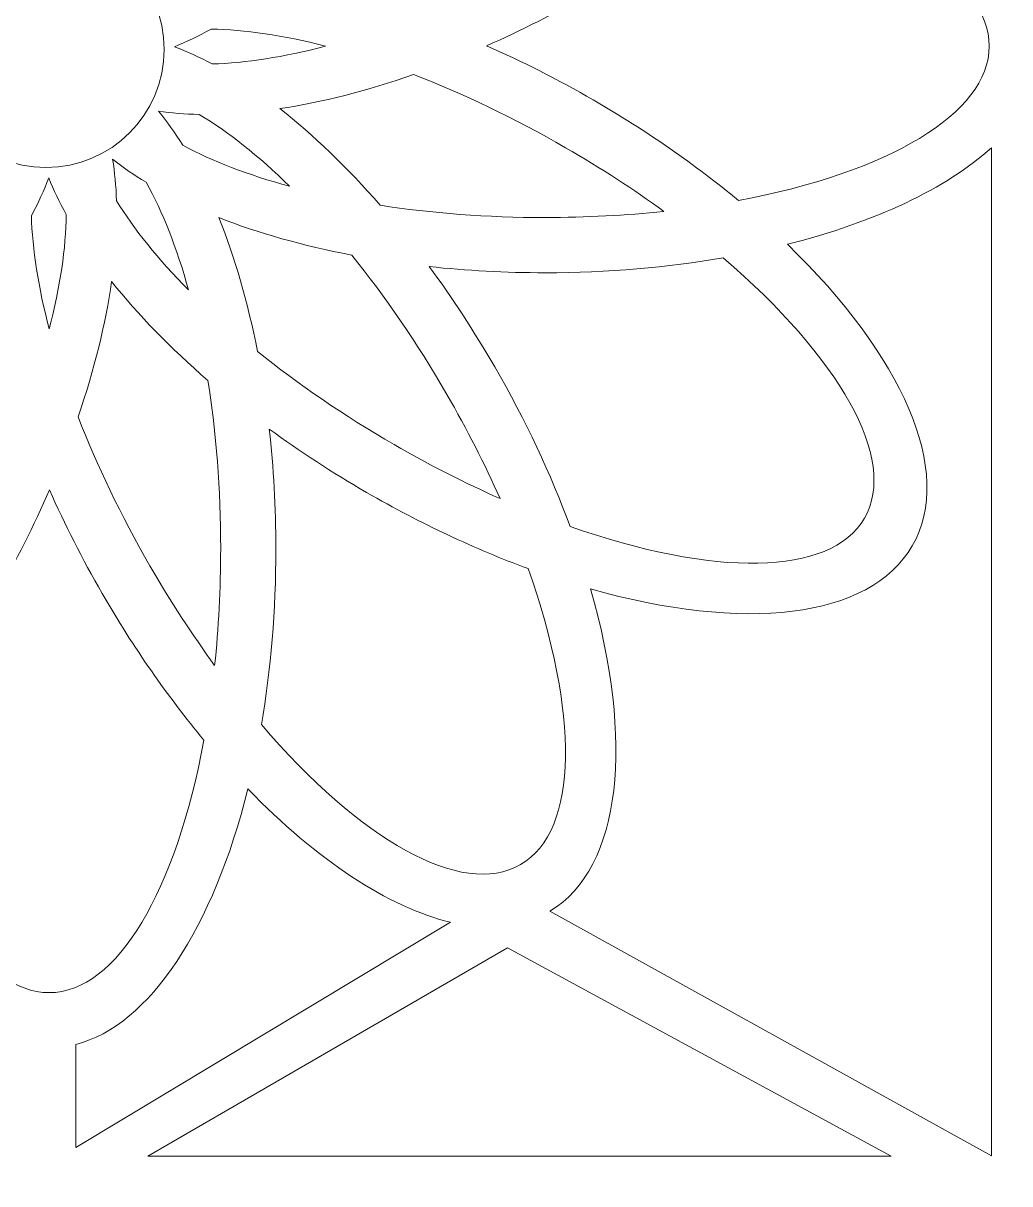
# Model space of a CAD drawing. Header units: centimetres. Extents: x -9.9 to 7.5, y -9.5 to 6.6.
# Drawn here: x -5.761 to -3.492, y -4.188 to -1.519 of the extents above; entities that cross this region are included whole.
import ezdxf

# ---------------------------------------------------------------- set-up
doc = ezdxf.new("R2010")
doc.units = ezdxf.units.CM
doc.header["$MEASUREMENT"] = 0
doc.layers.add('layer 1', color=7, linetype='Continuous')

msp = doc.modelspace()

# ---------------------------------------------------------------- linework, layer by layer
at = {"layer": 'layer 1', "color": 177, "lineweight": 9}
for points, knots in [([(-9.86086, -9.47414), (-9.86086, -9.47414), (-9.86086, 6.55374), (-9.86086, 6.55374), (-9.86086, 6.55374), (-9.86086, 6.55374), (-1.55598, 6.55374), (-1.55598, 6.55374), (-1.55598, 6.55374), (-1.55598, 6.55374), (-1.55598, -9.47414), (-1.55598, -9.47414), (-1.55598, -9.47414), (-1.55598, -9.47414), (-9.86086, -9.47414), (-9.86086, -9.47414)], [0, 0, 0, 0, 0.2, 0.2, 0.2, 0.2, 0.4, 0.4, 0.4, 0.4, 0.6, 0.6, 0.6, 0.6, 1, 1, 1, 1]), ([(-4.11998, -1.21563), (-4.21904, -1.29826), (-4.33243, -1.37768), (-4.45725, -1.44975), (-4.45725, -1.44975), (-4.53674, -1.49564), (-4.6165, -1.536), (-4.69522, -1.57078), (-4.69522, -1.57078), (-4.61405, -1.6063), (-4.53173, -1.6478), (-4.44969, -1.69516), (-4.44969, -1.69516), (-4.32628, -1.76641), (-4.21405, -1.84485), (-4.11579, -1.92647), (-4.11579, -1.92647), (-3.77448, -1.86265), (-3.53903, -1.72764), (-3.53903, -1.57144), (-3.53903, -1.57144), (-3.53903, -1.4146), (-3.77641, -1.27912), (-4.11998, -1.21563)], [0, 0, 0, 0, 0.1428571, 0.1428571, 0.1428571, 0.1428571, 0.2857143, 0.2857143, 0.2857143, 0.2857143, 0.4285714, 0.4285714, 0.4285714, 0.4285714, 0.5714286, 0.5714286, 0.5714286, 0.5714286, 0.7142857, 0.7142857, 0.7142857, 0.7142857, 1, 1, 1, 1]), ([(-5.98014, -1.57899), (-5.98014, -1.42895), (-5.85846, -1.30727), (-5.70842, -1.30727), (-5.70842, -1.30727), (-5.55838, -1.30727), (-5.4367, -1.42895), (-5.4367, -1.57899), (-5.4367, -1.57899), (-5.4367, -1.72903), (-5.55838, -1.85071), (-5.70842, -1.85071), (-5.70842, -1.85071), (-5.85846, -1.85071), (-5.98014, -1.72903), (-5.98014, -1.57899)], [0, 0, 0, 0, 0.2, 0.2, 0.2, 0.2, 0.4, 0.4, 0.4, 0.4, 0.6, 0.6, 0.6, 0.6, 1, 1, 1, 1]), ([(-5.32868, -1.53235), (-5.35728, -1.54813), (-5.38546, -1.56163), (-5.41305, -1.57268), (-5.41305, -1.57268), (-5.38464, -1.58333), (-5.35557, -1.59662), (-5.32603, -1.61241), (-5.32603, -1.61241), (-5.2493, -1.6105), (-5.16116, -1.59664), (-5.0657, -1.57147), (-5.0657, -1.57147), (-5.16251, -1.54645), (-5.25161, -1.53319), (-5.32868, -1.53235)], [0, 0, 0, 0, 0.2, 0.2, 0.2, 0.2, 0.4, 0.4, 0.4, 0.4, 0.6, 0.6, 0.6, 0.6, 1, 1, 1, 1]), ([(-4.86287, -1.63704), (-4.97058, -1.67453), (-5.07437, -1.70069), (-5.1706, -1.71519), (-5.1706, -1.71519), (-5.09342, -1.77567), (-5.01537, -1.85053), (-4.93958, -1.93756), (-4.93958, -1.93756), (-4.82229, -1.9557), (-4.69429, -1.96569), (-4.56025, -1.96569), (-4.56025, -1.96569), (-4.46574, -1.96569), (-4.37424, -1.96071), (-4.28738, -1.95143), (-4.28738, -1.95143), (-4.35703, -1.90082), (-4.43263, -1.8516), (-4.51317, -1.8051), (-4.51317, -1.8051), (-4.63175, -1.73664), (-4.75009, -1.68036), (-4.86287, -1.63704)], [0, 0, 0, 0, 0.1428571, 0.1428571, 0.1428571, 0.1428571, 0.2857143, 0.2857143, 0.2857143, 0.2857143, 0.4285714, 0.4285714, 0.4285714, 0.4285714, 0.5714286, 0.5714286, 0.5714286, 0.5714286, 0.7142857, 0.7142857, 0.7142857, 0.7142857, 1, 1, 1, 1]), ([(-5.35623, -1.72846), (-5.38889, -1.72784), (-5.42004, -1.72543), (-5.44946, -1.7212), (-5.44946, -1.7212), (-5.43019, -1.74464), (-5.41165, -1.77069), (-5.39397, -1.79913), (-5.39397, -1.79913), (-5.32656, -1.83584), (-5.2433, -1.8679), (-5.14804, -1.89384), (-5.14804, -1.89384), (-5.21937, -1.82377), (-5.2899, -1.76773), (-5.35623, -1.72846)], [0, 0, 0, 0, 0.2, 0.2, 0.2, 0.2, 0.4, 0.4, 0.4, 0.4, 0.6, 0.6, 0.6, 0.6, 1, 1, 1, 1]), ([(-3.53375, -4.12349), (-3.53375, -4.12349), (-3.53375, -1.80509), (-3.53375, -1.80509), (-3.53375, -1.80509), (-3.63752, -1.89881), (-3.80173, -1.97637), (-4.00316, -2.02723), (-4.00316, -2.02723), (-3.74017, -2.28146), (-3.61753, -2.55015), (-3.71595, -2.72062), (-3.71595, -2.72062), (-3.81397, -2.89039), (-4.10599, -2.91898), (-4.45574, -2.8198), (-4.45574, -2.8198), (-4.35599, -3.16836), (-4.38277, -3.46024), (-4.54924, -3.56121), (-4.54924, -3.56121), (-4.54924, -3.56121), (-3.53375, -4.12349), (-3.53375, -4.12349)], [0, 0, 0, 0, 0.1428571, 0.1428571, 0.1428571, 0.1428571, 0.2857143, 0.2857143, 0.2857143, 0.2857143, 0.4285714, 0.4285714, 0.4285714, 0.4285714, 0.5714286, 0.5714286, 0.5714286, 0.5714286, 0.7142857, 0.7142857, 0.7142857, 0.7142857, 1, 1, 1, 1]), ([(-5.47815, -1.88453), (-5.50612, -1.86766), (-5.5319, -1.85), (-5.55526, -1.83163), (-5.55526, -1.83163), (-5.55029, -1.86156), (-5.54726, -1.89339), (-5.54617, -1.92686), (-5.54617, -1.92686), (-5.50615, -1.99235), (-5.45007, -2.06176), (-5.38054, -2.13184), (-5.38054, -2.13184), (-5.40728, -2.0355), (-5.44034, -1.9517), (-5.47815, -1.88453)], [0, 0, 0, 0, 0.2, 0.2, 0.2, 0.2, 0.4, 0.4, 0.4, 0.4, 0.6, 0.6, 0.6, 0.6, 1, 1, 1, 1]), ([(-5.66177, -1.95872), (-5.67756, -1.93013), (-5.69106, -1.90195), (-5.7021, -1.87436), (-5.7021, -1.87436), (-5.71276, -1.90277), (-5.72605, -1.93184), (-5.74184, -1.96138), (-5.74184, -1.96138), (-5.73993, -2.03811), (-5.72607, -2.12625), (-5.70089, -2.22171), (-5.70089, -2.22171), (-5.67588, -2.1249), (-5.66262, -2.0358), (-5.66177, -1.95872)], [0, 0, 0, 0, 0.2, 0.2, 0.2, 0.2, 0.4, 0.4, 0.4, 0.4, 0.6, 0.6, 0.6, 0.6, 1, 1, 1, 1]), ([(-5.00518, -2.05204), (-5.1172, -2.03065), (-5.22017, -2.00141), (-5.31076, -1.96585), (-5.31076, -1.96585), (-5.27415, -2.05682), (-5.24399, -2.16068), (-5.22187, -2.27394), (-5.22187, -2.27394), (-5.12937, -2.34829), (-5.02351, -2.42095), (-4.90742, -2.48797), (-4.90742, -2.48797), (-4.82558, -2.53522), (-4.74385, -2.57666), (-4.66398, -2.61205), (-4.66398, -2.61205), (-4.699, -2.5334), (-4.73986, -2.45297), (-4.78636, -2.37243), (-4.78636, -2.37243), (-4.85482, -2.25385), (-4.92916, -2.14594), (-5.00518, -2.05204)], [0, 0, 0, 0, 0.1428571, 0.1428571, 0.1428571, 0.1428571, 0.2857143, 0.2857143, 0.2857143, 0.2857143, 0.4285714, 0.4285714, 0.4285714, 0.4285714, 0.5714286, 0.5714286, 0.5714286, 0.5714286, 0.7142857, 0.7142857, 0.7142857, 0.7142857, 1, 1, 1, 1]), ([(-4.15111, -2.05853), (-4.27821, -2.08056), (-4.41612, -2.09265), (-4.56025, -2.09265), (-4.56025, -2.09265), (-4.65204, -2.09265), (-4.74129, -2.08772), (-4.82685, -2.07848), (-4.82685, -2.07848), (-4.77432, -2.14983), (-4.72377, -2.22692), (-4.67641, -2.30895), (-4.67641, -2.30895), (-4.60516, -2.43236), (-4.54719, -2.55641), (-4.5029, -2.67623), (-4.5029, -2.67623), (-4.17541, -2.79162), (-3.904, -2.79242), (-3.8259, -2.65714), (-3.8259, -2.65714), (-3.74748, -2.52131), (-3.88532, -2.2853), (-4.15111, -2.05853)], [0, 0, 0, 0, 0.1428571, 0.1428571, 0.1428571, 0.1428571, 0.2857143, 0.2857143, 0.2857143, 0.2857143, 0.4285714, 0.4285714, 0.4285714, 0.4285714, 0.5714286, 0.5714286, 0.5714286, 0.5714286, 0.7142857, 0.7142857, 0.7142857, 0.7142857, 1, 1, 1, 1]), ([(-5.33592, -2.34028), (-5.42224, -2.26574), (-5.49679, -2.18893), (-5.55747, -2.11285), (-5.55747, -2.11285), (-5.57125, -2.20994), (-5.59706, -2.31496), (-5.63453, -2.42411), (-5.63453, -2.42411), (-5.5916, -2.53475), (-5.53625, -2.6506), (-5.46923, -2.76669), (-5.46923, -2.76669), (-5.42197, -2.84853), (-5.37191, -2.92528), (-5.32044, -2.99587), (-5.32044, -2.99587), (-5.31144, -2.91024), (-5.30661, -2.82017), (-5.30661, -2.72716), (-5.30661, -2.72716), (-5.30661, -2.59023), (-5.31704, -2.45961), (-5.33592, -2.34028)], [0, 0, 0, 0, 0.1428571, 0.1428571, 0.1428571, 0.1428571, 0.2857143, 0.2857143, 0.2857143, 0.2857143, 0.4285714, 0.4285714, 0.4285714, 0.4285714, 0.5714286, 0.5714286, 0.5714286, 0.5714286, 0.7142857, 0.7142857, 0.7142857, 0.7142857, 1, 1, 1, 1]), ([(-4.59952, -2.77293), (-4.72061, -2.72847), (-4.84608, -2.66998), (-4.9709, -2.59791), (-4.9709, -2.59791), (-5.05039, -2.55202), (-5.12523, -2.50313), (-5.19471, -2.45235), (-5.19471, -2.45235), (-5.18488, -2.5404), (-5.17966, -2.63244), (-5.17966, -2.72716), (-5.17966, -2.72716), (-5.17966, -2.86966), (-5.19147, -3.00608), (-5.21303, -3.13198), (-5.21303, -3.13198), (-4.98711, -3.39566), (-4.75246, -3.53206), (-4.61718, -3.45396), (-4.61718, -3.45396), (-4.48135, -3.37553), (-4.48272, -3.10222), (-4.59952, -2.77293)], [0, 0, 0, 0, 0.1428571, 0.1428571, 0.1428571, 0.1428571, 0.2857143, 0.2857143, 0.2857143, 0.2857143, 0.4285714, 0.4285714, 0.4285714, 0.4285714, 0.5714286, 0.5714286, 0.5714286, 0.5714286, 0.7142857, 0.7142857, 0.7142857, 0.7142857, 1, 1, 1, 1]), ([(-5.34506, -3.16742), (-5.42768, -3.06837), (-5.50711, -2.95498), (-5.57917, -2.83016), (-5.57917, -2.83016), (-5.62506, -2.75067), (-5.66543, -2.67092), (-5.70021, -2.5922), (-5.70021, -2.5922), (-5.73573, -2.67337), (-5.77722, -2.75568), (-5.82458, -2.83772), (-5.82458, -2.83772), (-5.89583, -2.96113), (-5.97428, -3.07336), (-6.0559, -3.17162), (-6.0559, -3.17162), (-5.99208, -3.51293), (-5.85707, -3.74837), (-5.70086, -3.74837), (-5.70086, -3.74837), (-5.54402, -3.74837), (-5.40855, -3.511), (-5.34506, -3.16742)], [0, 0, 0, 0, 0.1428571, 0.1428571, 0.1428571, 0.1428571, 0.2857143, 0.2857143, 0.2857143, 0.2857143, 0.4285714, 0.4285714, 0.4285714, 0.4285714, 0.5714286, 0.5714286, 0.5714286, 0.5714286, 0.7142857, 0.7142857, 0.7142857, 0.7142857, 1, 1, 1, 1]), ([(-5.64003, -4.10421), (-5.64003, -4.10421), (-4.77835, -3.58624), (-4.77835, -3.58624), (-4.77835, -3.58624), (-4.9207, -3.55216), (-5.08507, -3.44349), (-5.24397, -3.27991), (-5.24397, -3.27991), (-5.32338, -3.59768), (-5.46909, -3.82374), (-5.64003, -3.86755), (-5.64003, -3.86755), (-5.64003, -3.86755), (-5.64003, -4.10421), (-5.64003, -4.10421)], [0, 0, 0, 0, 0.2, 0.2, 0.2, 0.2, 0.4, 0.4, 0.4, 0.4, 0.6, 0.6, 0.6, 0.6, 1, 1, 1, 1]), ([(-3.76434, -4.12446), (-3.76434, -4.12446), (-4.64682, -3.64527), (-4.64682, -3.64527), (-4.64682, -3.64527), (-4.64682, -3.64527), (-5.4743, -4.12446), (-5.4743, -4.12446), (-5.4743, -4.12446), (-5.4743, -4.12446), (-3.76434, -4.12446), (-3.76434, -4.12446)], [0, 0, 0, 0, 0.25, 0.25, 0.25, 0.25, 0.5, 0.5, 0.5, 0.5, 1, 1, 1, 1])]:
    msp.add_open_spline(points, degree=3, knots=knots, dxfattribs=at)

doc.saveas('drawing.dxf')
